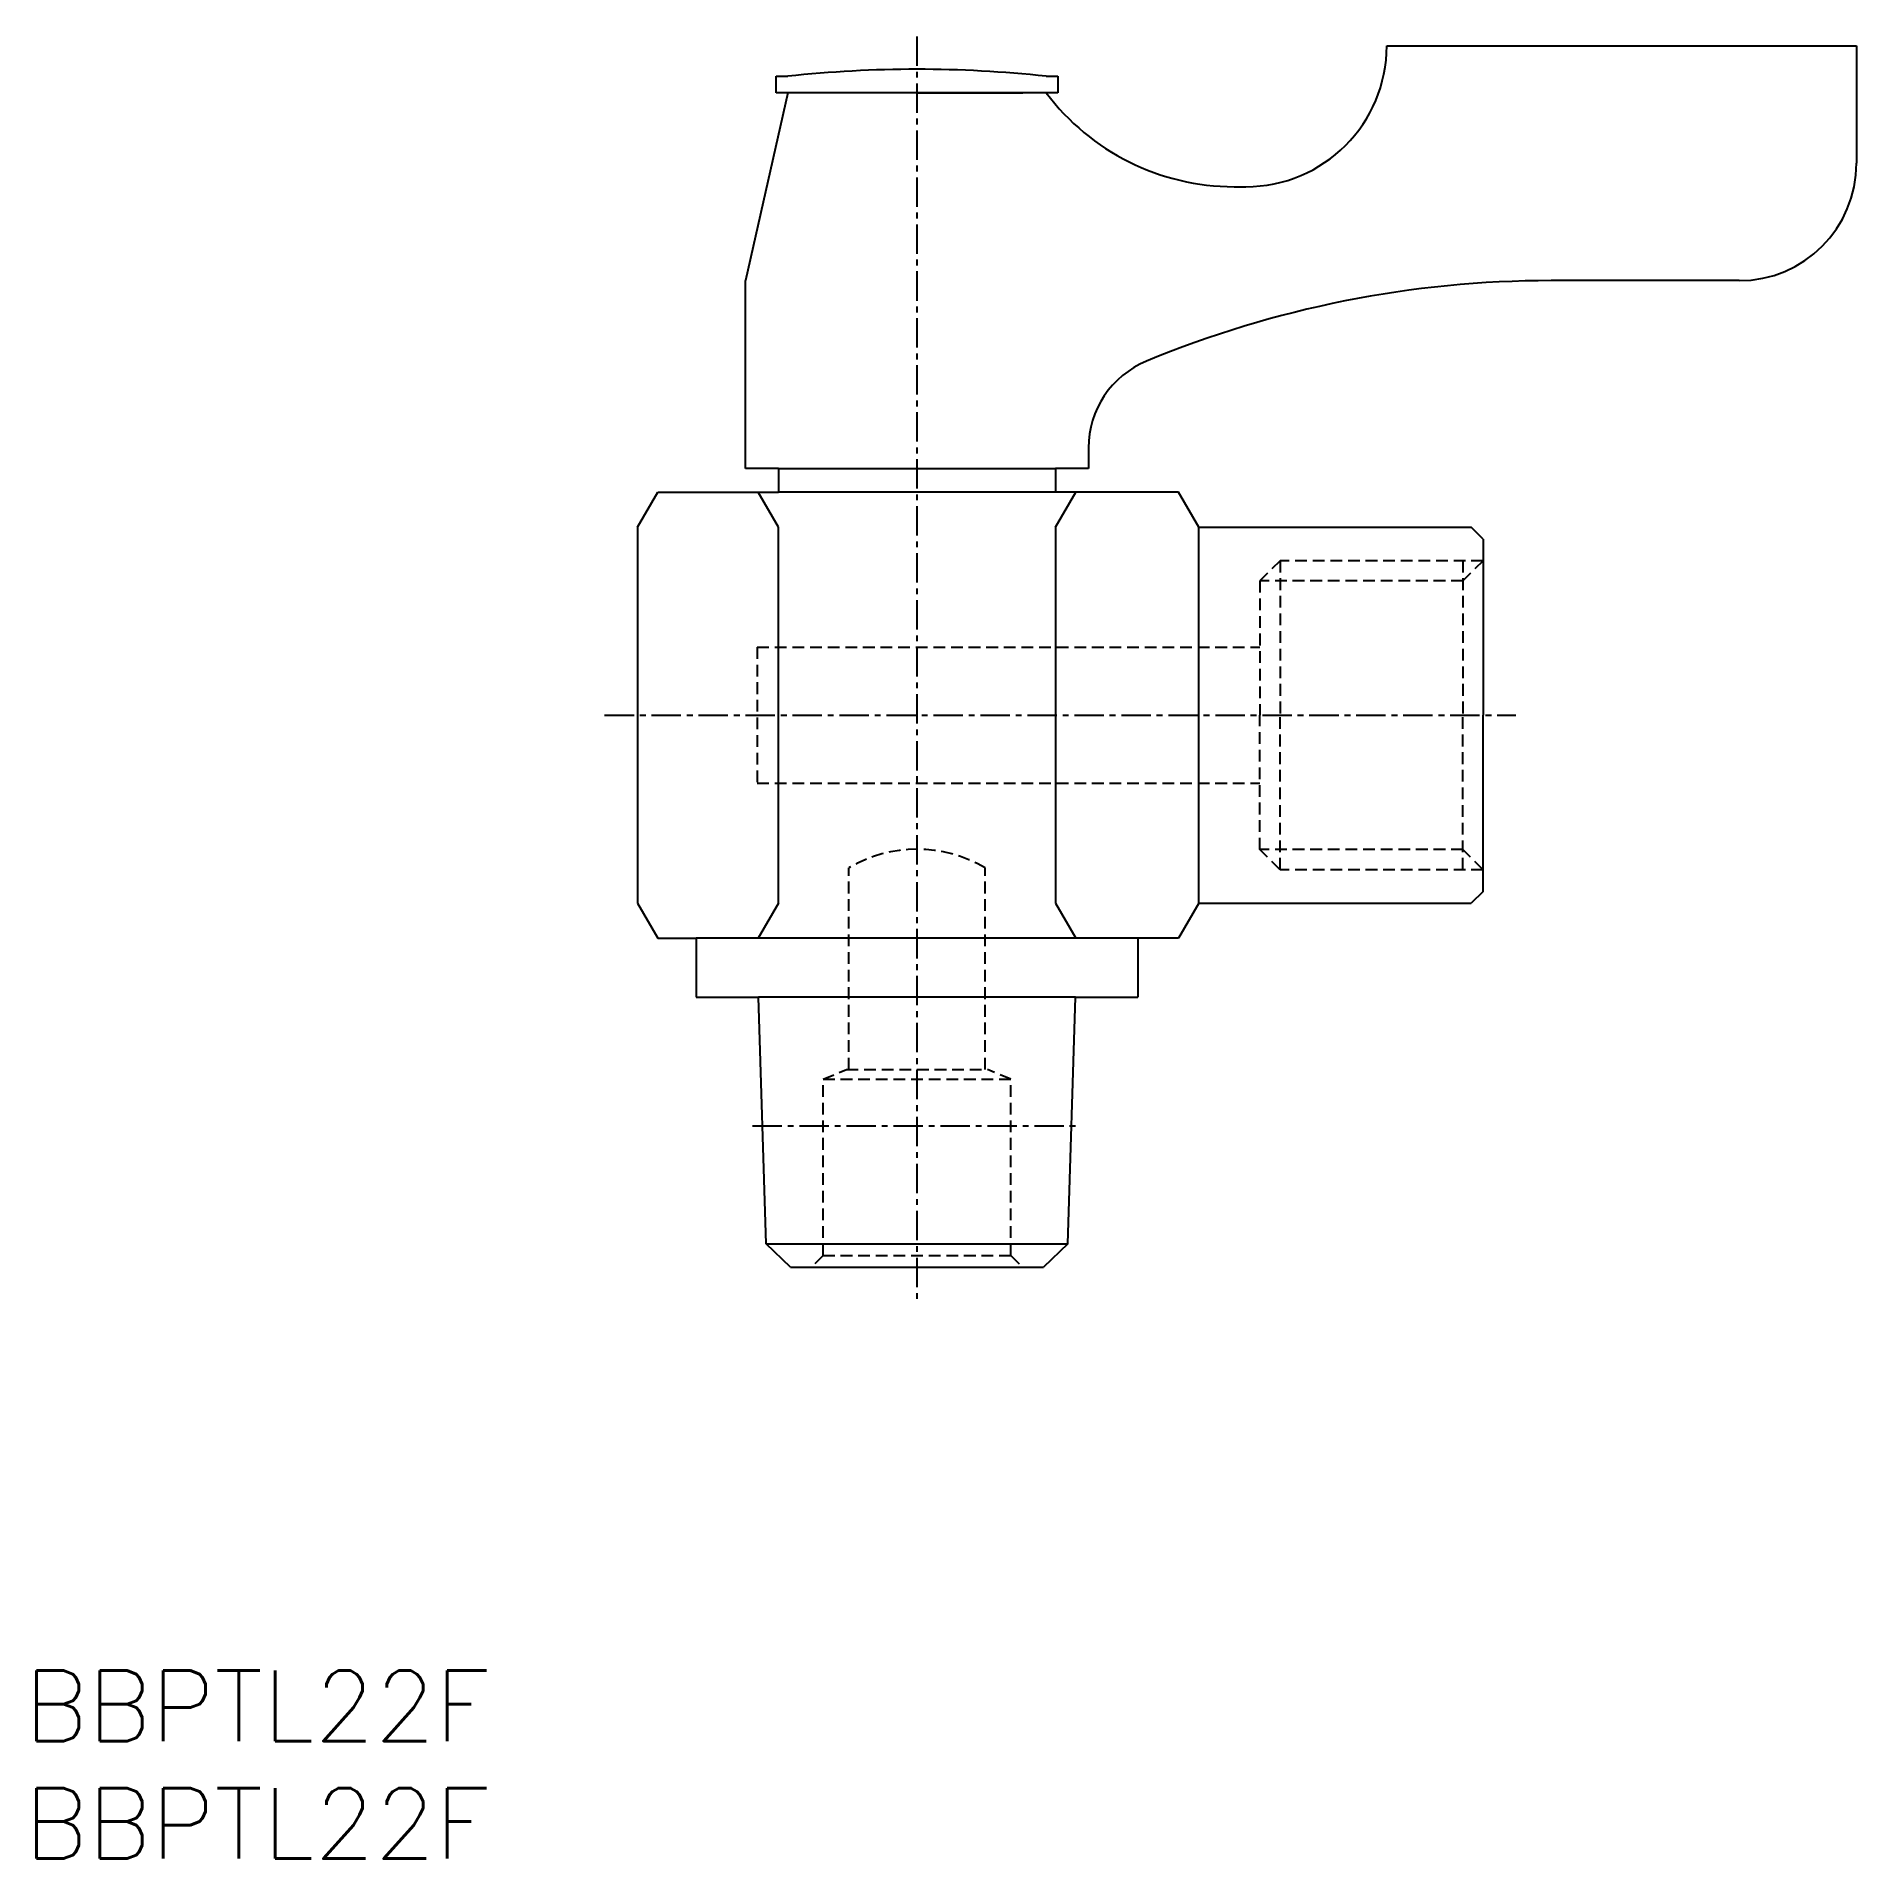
# Model space of a CAD drawing. Extents: x 0.5 to 78, y 0 to 77.6.
import ezdxf

# ---------------------------------------------------------------- set-up
doc = ezdxf.new("R2010")
doc.units = 0
doc.linetypes.add('CENTER', pattern=[2, 1.25, -0.25, 0.25, -0.25])
doc.linetypes.add('DASHED', pattern=[0.75, 0.5, -0.25])
doc.layers.get('0').update_dxf_attribs({"linetype": 'CONTINUOUS'})
doc.layers.add('CENTER', color=1, linetype='CENTER')
doc.styles.get("Standard").update_dxf_attribs({"font": 'txt.shx'})

# ---------------------------------------------------------------- blocks, each defined once
blk = doc.blocks.new('*U3')
at = {"color": 7, "linetype": 'CONTINUOUS'}
blk.add_text('BBPTL22F', height=3, dxfattribs=at).set_placement((0, 5))
blk = doc.blocks.new('*U4')
at = {"color": 7, "linetype": 'CONTINUOUS'}
blk.add_text('BBPTL22F', height=3, dxfattribs=at).set_placement((0, 0))

msp = doc.modelspace()

# ---------------------------------------------------------------- linework, layer by layer
at = {"color": 7, "linetype": 'CONTINUOUS'}
for p, q in [((58.001, 77.179), (78.001, 77.179)), ((78.001, 77.179), (78.001, 72.179)), ((32.001, 75.879), (32.501, 75.879)), ((32.001, 75.179), (32.001, 75.879)), ((43.501, 75.879), (44.001, 75.879)), ((44.001, 75.879), (44.001, 75.179)), ((32.501, 75.179), (30.701, 67.179)), ((33.651, 75.179), (32.001, 75.179)), ((43.501, 75.179), (32.501, 75.179)), ((38.001, 75.179), (42.501, 75.179)), ((44.001, 75.179), (42.351, 75.179)), ((51.501, 71.179), (52.001, 71.179)), ((30.701, 59.179), (30.701, 67.179)), ((73.001, 67.179), (65.001, 67.179)), ((45.301, 60.054), (45.301, 59.179)), ((32.101, 59.179), (30.701, 59.179)), ((32.101, 59.179), (32.101, 58.179)), ((32.101, 59.179), (43.901, 59.179)), ((43.901, 59.179), (43.901, 58.179)), ((45.301, 59.179), (43.901, 59.179)), ((26.101, 56.679), (26.968, 58.179)), ((26.968, 58.179), (32.101, 58.179)), ((32.101, 56.679), (31.235, 58.179)), ((43.901, 58.179), (32.101, 58.179)), ((49.135, 58.179), (43.901, 58.179)), ((43.901, 56.679), (44.768, 58.179)), ((50.001, 56.679), (49.135, 58.179)), ((26.101, 56.679), (26.101, 40.679)), ((32.101, 40.679), (32.101, 56.679)), ((43.901, 56.679), (43.901, 40.679)), ((50.001, 40.679), (50.001, 56.679)), ((50.001, 56.679), (61.601, 56.679)), ((62.101, 56.179), (61.601, 56.679)), ((62.101, 56.179), (62.101, 48.679)), ((62.101, 41.179), (62.101, 48.679)), ((62.101, 41.179), (61.601, 40.679)), ((26.101, 40.679), (26.968, 39.179)), ((32.101, 40.679), (31.235, 39.179)), ((43.901, 40.679), (44.768, 39.179)), ((50.001, 40.679), (49.135, 39.179)), ((50.001, 40.679), (61.601, 40.679)), ((26.968, 39.179), (28.601, 39.179)), ((28.601, 39.179), (28.601, 36.679)), ((47.401, 39.179), (28.601, 39.179)), ((47.401, 39.179), (47.401, 36.679)), ((49.135, 39.179), (47.401, 39.179)), ((28.601, 36.679), (31.251, 36.679)), ((31.58, 26.178), (31.251, 36.679)), ((44.752, 36.679), (31.251, 36.679)), ((44.423, 26.178), (44.752, 36.679)), ((44.752, 36.679), (47.401, 36.679)), ((32.611, 25.179), (31.58, 26.178)), ((31.58, 26.178), (44.423, 26.178)), ((44.423, 26.178), (43.392, 25.179)), ((32.611, 25.179), (43.392, 25.179))]:
    msp.add_line(p, q, dxfattribs=at)
at = {"color": 3, "linetype": 'DASHED'}
for p, q in [((53.457, 55.257), (52.601, 54.401)), ((62.101, 55.257), (53.457, 55.257)), ((53.457, 55.257), (53.457, 48.679)), ((62.101, 55.257), (61.245, 54.401)), ((61.245, 55.257), (61.245, 48.679)), ((61.245, 54.401), (52.601, 54.401)), ((52.601, 54.401), (52.601, 48.679)), ((31.201, 51.579), (31.201, 45.779)), ((31.201, 51.579), (31.201, 48.679)), ((31.201, 51.579), (52.601, 51.579)), ((52.601, 42.956), (52.601, 48.679)), ((53.457, 42.1), (53.457, 48.679)), ((61.245, 42.1), (61.245, 48.679)), ((31.201, 45.779), (52.601, 45.779)), ((61.245, 42.956), (52.601, 42.956)), ((53.457, 42.1), (52.601, 42.956)), ((62.101, 42.1), (61.245, 42.956)), ((35.101, 33.593), (35.101, 42.179)), ((40.901, 33.593), (40.901, 42.179)), ((62.101, 42.1), (53.457, 42.1)), ((34.001, 33.179), (35.001, 33.593)), ((35.001, 33.593), (41.001, 33.593)), ((42.001, 33.179), (41.001, 33.593)), ((34.001, 33.179), (42.001, 33.179)), ((34.001, 25.679), (34.001, 33.179)), ((42.001, 25.679), (42.001, 33.179)), ((34.001, 25.679), (33.501, 25.179)), ((34.001, 25.679), (42.001, 25.679)), ((42.001, 25.679), (42.501, 25.179))]:
    msp.add_line(p, q, dxfattribs=at)
at = {"color": 7, "linetype": 'CONTINUOUS'}
for centre, radius, start, end in [((52.001, 77.179), 6, 270, 0), ((38.001, 25.612), 50.567, 83.75574, 96.24426), ((51.501, 81.179), 10, 216.8699, 270), ((73.001, 72.179), 5, 270, 0), ((65.001, 22.179), 45, 90, 112.5151), ((49.301, 60.054), 4, 112.5151, 180)]:
    msp.add_arc(centre, radius, start, end, dxfattribs=at)
at = {"color": 3, "linetype": 'DASHED'}
msp.add_arc((38.001, 37.285), 5.688, 59.34894, 120.65106, dxfattribs=at)
at = {"layer": 'CENTER', "color": 1, "linetype": 'CENTER'}
for p, q in [((38.001, 77.576), (38.001, 23.782)), ((24.704, 48.679), (63.498, 48.679)), ((31.001, 31.189), (45.001, 31.189))]:
    msp.add_line(p, q, dxfattribs=at)

# ---------------------------------------------------------------- block references
at = {"color": 7, "linetype": 'CONTINUOUS'}
for name in ['*U3', '*U4']:
    msp.add_blockref(name, (0, 0), dxfattribs=at)

doc.saveas('drawing.dxf')
